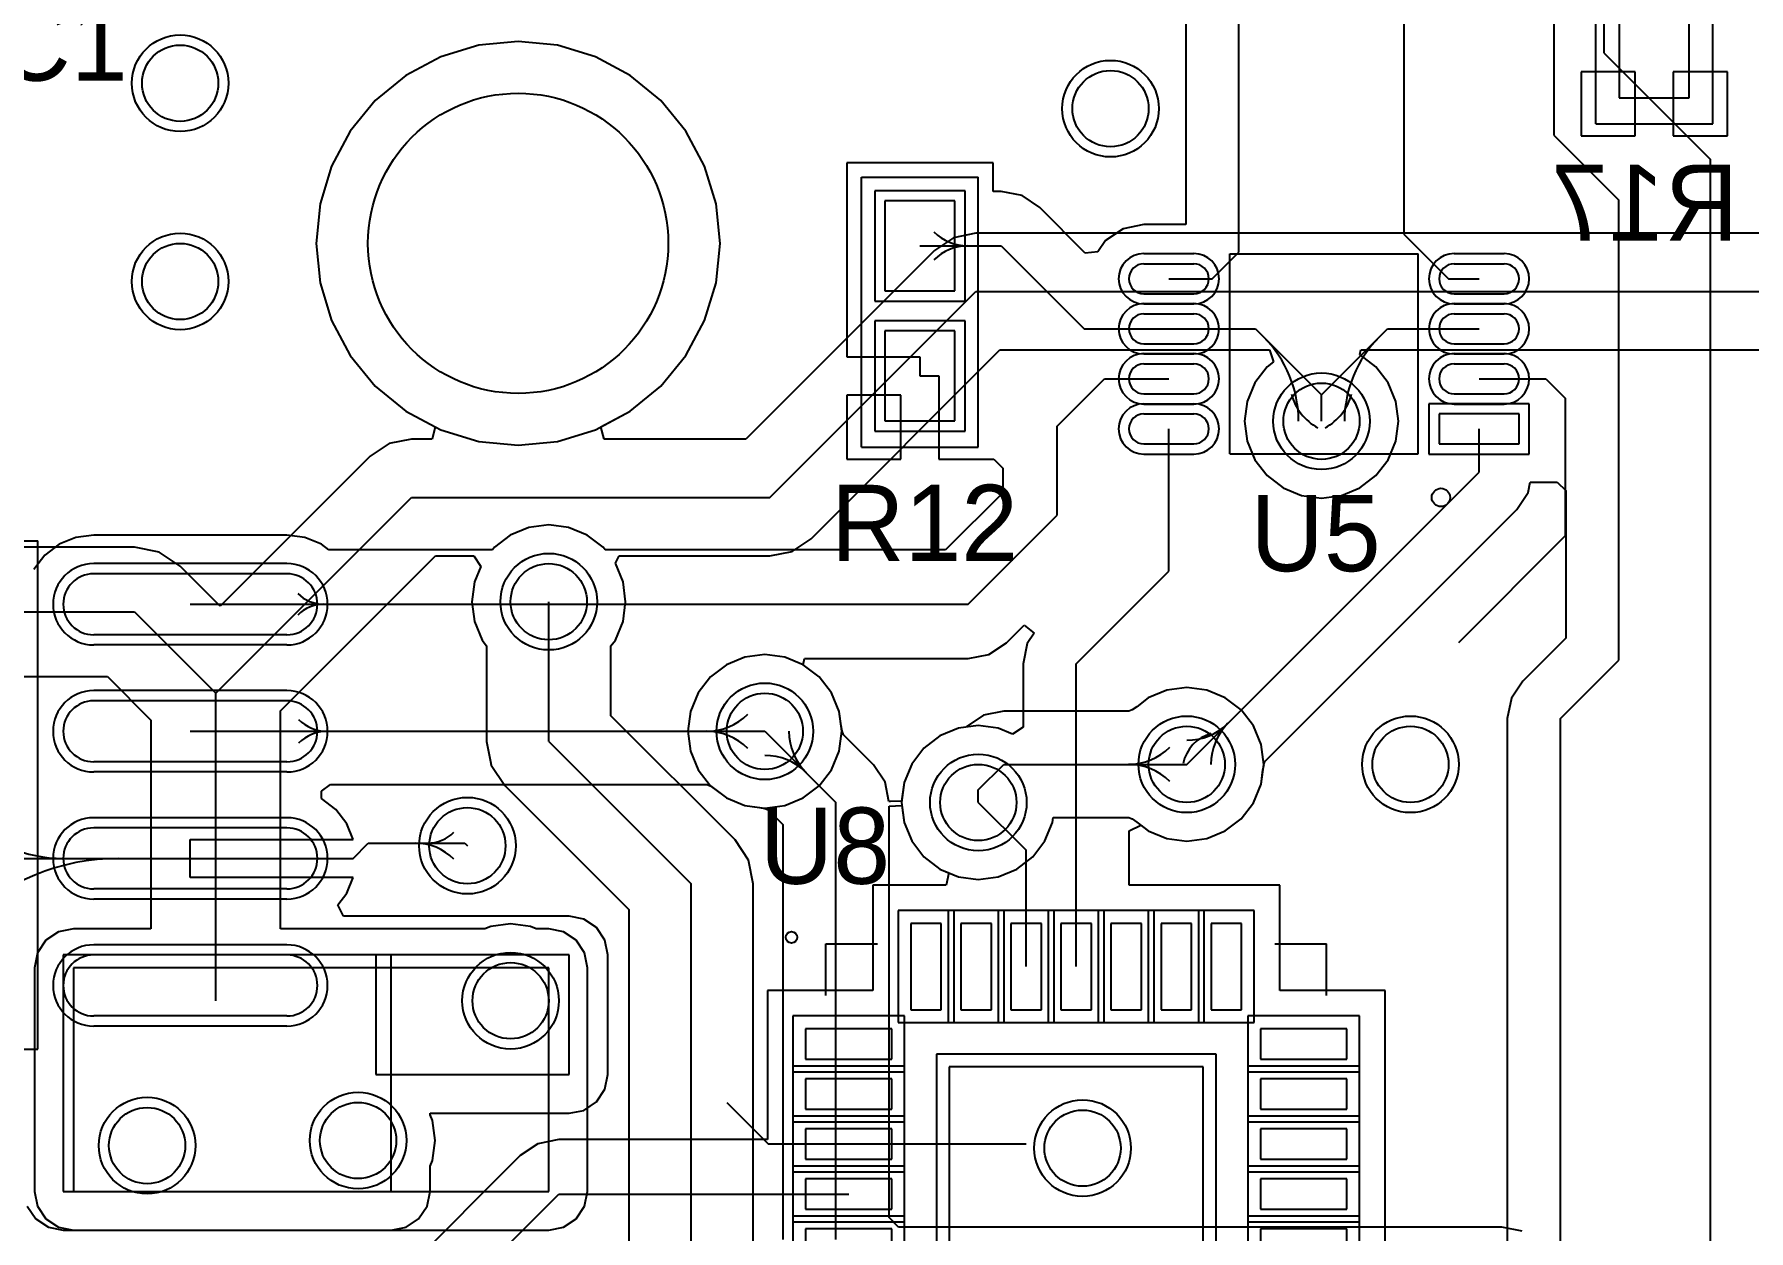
# Model space of a CAD drawing. Extents: x 99 to 149, y 18 to 126.
# Drawn here: x 107.84 to 124.97, y 77.77 to 89.73 of the extents above; entities that cross this region are included whole.
import ezdxf

# ---------------------------------------------------------------- set-up
doc = ezdxf.new("R2010")
doc.units = 0
doc.layers.get('0').update_dxf_attribs({"linetype": 'CONTINUOUS'})
for name, color, linetype in [('BOTTOMLAYER', 5, 'CONTINUOUS'), ('BOTTOMOVERLAY', 54, 'CONTINUOUS'), ('KEEPOUTLAYER', 6, 'CONTINUOUS'), ('TOPLAYER', 1, 'CONTINUOUS'), ('TOPOVERLAY', 2, 'CONTINUOUS'), ('TOPSOLDER', 216, 'CONTINUOUS')]:
    doc.layers.add(name, color=color, linetype=linetype)

# ---------------------------------------------------------------- blocks, each defined once
blk = doc.blocks.new('QFN_28_9')
at = {"layer": 'TOPLAYER'}
for p, q in [((0.9257, 1.2051), (0.6209, 1.2051)), ((0.6209, 1.2051), (0.6209, 0.3415)), ((0.9257, 0.3415), (0.9257, 1.2051)), ((1.425699, 1.2051), (1.120899, 1.2051)), ((1.120899, 1.2051), (1.120899, 0.3415)), ((1.425699, 0.3415), (1.425699, 1.2051)), ((1.925704, 1.2051), (1.620904, 1.2051)), ((1.620904, 1.2051), (1.620904, 0.3415)), ((1.925704, 0.3415), (1.925704, 1.2051)), ((2.425703, 1.2051), (2.120903, 1.2051)), ((2.120903, 1.2051), (2.120903, 0.3415)), ((2.425703, 0.3415), (2.425703, 1.2051)), ((2.925699, 1.205098), (2.620899, 1.205098)), ((2.620899, 1.205098), (2.620899, 0.341498)), ((2.925699, 0.341498), (2.925699, 1.205098)), ((3.425698, 1.205098), (3.120898, 1.205098)), ((3.120898, 1.205098), (3.120898, 0.341498)), ((3.425698, 0.341498), (3.425698, 1.205098)), ((3.925697, 1.205098), (3.620897, 1.205098)), ((3.620897, 1.205098), (3.620897, 0.341498)), ((3.925697, 0.341498), (3.925697, 1.205098)), ((0.6209, 0.3415), (0.9257, 0.3415)), ((1.120899, 0.3415), (1.425699, 0.3415)), ((1.620904, 0.3415), (1.925704, 0.3415)), ((2.120903, 0.3415), (2.425703, 0.3415)), ((2.620899, 0.341498), (2.925699, 0.341498)), ((3.120898, 0.341498), (3.425698, 0.341498)), ((3.620897, 0.341498), (3.925697, 0.341498)), ((0.4318, 0.1524), (-0.4318, 0.1524)), ((-0.4318, 0.1524), (-0.4318, -0.1524)), ((0.4318, -0.1524), (0.4318, 0.1524)), ((4.978403, 0.152397), (4.114803, 0.152397)), ((4.114803, 0.152397), (4.114803, -0.152403)), ((4.978403, -0.152403), (4.978403, 0.152397)), ((-0.4318, -0.1524), (0.4318, -0.1524)), ((4.114803, -0.152403), (4.978403, -0.152403)), ((3.543303, -0.230002), (1.003303, -0.230002)), ((1.003303, -0.230002), (1.003303, -2.770002)), ((3.543303, -2.770002), (3.543303, -0.230002)), ((0.4318, -0.347599), (-0.4318, -0.347599)), ((-0.4318, -0.347599), (-0.4318, -0.652399)), ((0.4318, -0.652399), (0.4318, -0.347599)), ((4.978403, -0.347602), (4.114803, -0.347602)), ((4.114803, -0.347602), (4.114803, -0.652402)), ((4.978403, -0.652402), (4.978403, -0.347602)), ((-0.4318, -0.652399), (0.4318, -0.652399)), ((4.114803, -0.652402), (4.978403, -0.652402)), ((0.4318, -0.847601), (-0.4318, -0.847601)), ((-0.4318, -0.847601), (-0.4318, -1.152401)), ((0.4318, -1.152401), (0.4318, -0.847601)), ((4.9784, -0.847601), (4.1148, -0.847601)), ((4.1148, -0.847601), (4.1148, -1.152401)), ((4.9784, -1.152401), (4.9784, -0.847601)), ((-0.4318, -1.152401), (0.4318, -1.152401)), ((4.1148, -1.152401), (4.9784, -1.152401)), ((0.4318, -1.347602), (-0.4318, -1.347602)), ((-0.4318, -1.347602), (-0.4318, -1.652402)), ((0.4318, -1.652402), (0.4318, -1.347602)), ((4.978403, -1.3476), (4.114803, -1.3476)), ((4.114803, -1.3476), (4.114803, -1.6524)), ((4.978403, -1.6524), (4.978403, -1.3476)), ((-0.4318, -1.652402), (0.4318, -1.652402)), ((4.114803, -1.6524), (4.978403, -1.6524)), ((0.4318, -1.847601), (-0.4318, -1.847601)), ((-0.4318, -1.847601), (-0.4318, -2.152401)), ((0.4318, -2.152401), (0.4318, -1.847601)), ((4.978403, -1.847599), (4.114803, -1.847599)), ((4.114803, -1.847599), (4.114803, -2.152399)), ((4.978403, -2.152399), (4.978403, -1.847599)), ((-0.4318, -2.152401), (0.4318, -2.152401)), ((4.114803, -2.152399), (4.978403, -2.152399)), ((0.4318, -2.3476), (-0.4318, -2.3476)), ((-0.4318, -2.3476), (-0.4318, -2.6524)), ((0.4318, -2.6524), (0.4318, -2.3476)), ((4.978403, -2.347598), (4.114803, -2.347598)), ((4.114803, -2.347598), (4.114803, -2.652398)), ((4.978403, -2.652398), (4.978403, -2.347598)), ((-0.4318, -2.6524), (0.4318, -2.6524)), ((4.114803, -2.652398), (4.978403, -2.652398)), ((0.4318, -2.847599), (-0.4318, -2.847599)), ((-0.4318, -2.847599), (-0.4318, -3.152399)), ((0.4318, -3.152399), (0.4318, -2.847599)), ((1.003303, -2.770002), (3.543303, -2.770002)), ((4.978403, -2.847599), (4.114803, -2.847599)), ((4.114803, -2.847599), (4.114803, -3.152399)), ((4.978403, -3.152399), (4.978403, -2.847599)), ((-0.4318, -3.152399), (0.4318, -3.152399)), ((4.114803, -3.152399), (4.978403, -3.152399)), ((0.9257, -3.3415), (0.6209, -3.3415)), ((0.6209, -3.3415), (0.6209, -4.2051)), ((0.9257, -4.2051), (0.9257, -3.3415)), ((1.425699, -3.3415), (1.120899, -3.3415)), ((1.120899, -3.3415), (1.120899, -4.2051)), ((1.425699, -4.2051), (1.425699, -3.3415)), ((1.925701, -3.3415), (1.620901, -3.3415)), ((1.620901, -3.3415), (1.620901, -4.2051)), ((1.925701, -4.2051), (1.925701, -3.3415)), ((2.4257, -3.3415), (2.1209, -3.3415)), ((2.1209, -3.3415), (2.1209, -4.2051)), ((2.4257, -4.2051), (2.4257, -3.3415)), ((2.925699, -3.3415), (2.620899, -3.3415)), ((2.620899, -3.3415), (2.620899, -4.2051)), ((2.925699, -4.2051), (2.925699, -3.3415)), ((3.425698, -3.3415), (3.120898, -3.3415)), ((3.120898, -3.3415), (3.120898, -4.2051)), ((3.425698, -4.2051), (3.425698, -3.3415)), ((3.925697, -3.3415), (3.620897, -3.3415)), ((3.620897, -3.3415), (3.620897, -4.2051)), ((3.925697, -4.2051), (3.925697, -3.3415)), ((0.6209, -4.2051), (0.9257, -4.2051)), ((1.120899, -4.2051), (1.425699, -4.2051)), ((1.620901, -4.2051), (1.925701, -4.2051)), ((2.1209, -4.2051), (2.4257, -4.2051)), ((2.620899, -4.2051), (2.925699, -4.2051)), ((3.120898, -4.2051), (3.425698, -4.2051)), ((3.620897, -4.2051), (3.925697, -4.2051))]:
    blk.add_line(p, q, dxfattribs=at)
at = {"layer": 'TOPOVERLAY'}
for p, q in [((-0.2286, 1.0019), (0.288158, 1.0019)), ((-0.2286, 0.48514), (-0.2286, 1.0019)), ((4.258434, 1.0019), (4.775203, 1.0019)), ((4.775197, 0.485137), (4.775203, 1.0019)), ((-0.2286, -4.0019), (-0.2286, -3.485139)), ((4.775197, -3.485142), (4.7752, -4.0019)), ((-0.2286, -4.0019), (0.28816, -4.0019)), ((4.25844, -4.0019), (4.7752, -4.0019))]:
    blk.add_line(p, q, dxfattribs=at)
blk.add_circle((-0.5715, 1.0654), 0.056797, dxfattribs=at)
at = {"layer": 'TOPSOLDER'}
for p, q in [((1.0527, 1.3321), (0.4939, 1.3321)), ((0.4939, 1.3321), (0.4939, 0.2145)), ((1.552699, 1.3321), (0.993899, 1.3321)), ((0.993899, 1.3321), (0.993899, 0.2145)), ((1.0527, 0.2145), (1.0527, 1.3321)), ((2.052704, 1.3321), (1.493904, 1.3321)), ((1.493904, 1.3321), (1.493904, 0.2145)), ((1.552699, 0.2145), (1.552699, 1.3321)), ((2.552703, 1.3321), (1.993903, 1.3321)), ((1.993903, 1.3321), (1.993903, 0.2145)), ((2.052704, 0.2145), (2.052704, 1.3321)), ((3.052699, 1.332098), (2.493899, 1.332098)), ((2.493899, 1.332098), (2.493899, 0.214498)), ((2.552703, 0.2145), (2.552703, 1.3321)), ((3.552698, 1.332098), (2.993898, 1.332098)), ((2.993898, 1.332098), (2.993898, 0.214498)), ((3.052699, 0.214498), (3.052699, 1.332098)), ((4.052697, 1.332098), (3.493897, 1.332098)), ((3.493897, 1.332098), (3.493897, 0.214498)), ((3.552698, 0.214498), (3.552698, 1.332098)), ((4.052697, 0.214498), (4.052697, 1.332098)), ((0.5588, 0.2794), (-0.5588, 0.2794)), ((-0.5588, 0.2794), (-0.5588, -0.2794)), ((0.4939, 0.2145), (1.0527, 0.2145)), ((0.5588, -0.2794), (0.5588, 0.2794)), ((0.993899, 0.2145), (1.552699, 0.2145)), ((1.493904, 0.2145), (2.052704, 0.2145)), ((1.993903, 0.2145), (2.552703, 0.2145)), ((2.493899, 0.214498), (3.052699, 0.214498)), ((2.993898, 0.214498), (3.552698, 0.214498)), ((3.493897, 0.214498), (4.052697, 0.214498)), ((5.105403, 0.279397), (3.987803, 0.279397)), ((3.987803, 0.279397), (3.987803, -0.279403)), ((5.105403, -0.279403), (5.105403, 0.279397)), ((3.670303, -0.103002), (0.876303, -0.103002)), ((0.876303, -0.103002), (0.876303, -2.897002)), ((3.670303, -2.897002), (3.670303, -0.103002)), ((0.5588, -0.220599), (-0.5588, -0.220599)), ((-0.5588, -0.220599), (-0.5588, -0.779399)), ((-0.5588, -0.2794), (0.5588, -0.2794)), ((0.5588, -0.779399), (0.5588, -0.220599)), ((5.105403, -0.220602), (3.987803, -0.220602)), ((3.987803, -0.220602), (3.987803, -0.779402)), ((3.987803, -0.279403), (5.105403, -0.279403)), ((5.105403, -0.779402), (5.105403, -0.220602)), ((0.5588, -0.720601), (-0.5588, -0.720601)), ((-0.5588, -0.720601), (-0.5588, -1.279401)), ((-0.5588, -0.779399), (0.5588, -0.779399)), ((0.5588, -1.279401), (0.5588, -0.720601)), ((5.1054, -0.720601), (3.9878, -0.720601)), ((3.9878, -0.720601), (3.9878, -1.279401)), ((3.987803, -0.779402), (5.105403, -0.779402)), ((5.1054, -1.279401), (5.1054, -0.720601)), ((0.5588, -1.220602), (-0.5588, -1.220602)), ((-0.5588, -1.220602), (-0.5588, -1.779402)), ((-0.5588, -1.279401), (0.5588, -1.279401)), ((0.5588, -1.779402), (0.5588, -1.220602)), ((3.9878, -1.279401), (5.1054, -1.279401)), ((5.105403, -1.2206), (3.987803, -1.2206)), ((3.987803, -1.2206), (3.987803, -1.7794)), ((5.105403, -1.7794), (5.105403, -1.2206)), ((0.5588, -1.720601), (-0.5588, -1.720601)), ((-0.5588, -1.720601), (-0.5588, -2.279401)), ((-0.5588, -1.779402), (0.5588, -1.779402)), ((0.5588, -2.279401), (0.5588, -1.720601)), ((5.105403, -1.720599), (3.987803, -1.720599)), ((3.987803, -1.720599), (3.987803, -2.279399)), ((3.987803, -1.7794), (5.105403, -1.7794)), ((5.105403, -2.279399), (5.105403, -1.720599)), ((0.5588, -2.2206), (-0.5588, -2.2206)), ((-0.5588, -2.2206), (-0.5588, -2.7794)), ((0.5588, -2.7794), (0.5588, -2.2206)), ((5.105403, -2.220598), (3.987803, -2.220598)), ((3.987803, -2.220598), (3.987803, -2.779398)), ((5.105403, -2.779398), (5.105403, -2.220598)), ((-0.5588, -2.279401), (0.5588, -2.279401)), ((3.987803, -2.279399), (5.105403, -2.279399)), ((0.5588, -2.720599), (-0.5588, -2.720599)), ((-0.5588, -2.720599), (-0.5588, -3.279399)), ((0.5588, -3.279399), (0.5588, -2.720599)), ((5.105403, -2.720599), (3.987803, -2.720599)), ((3.987803, -2.720599), (3.987803, -3.279399)), ((5.105403, -3.279399), (5.105403, -2.720599)), ((-0.5588, -2.7794), (0.5588, -2.7794)), ((0.876303, -2.897002), (3.670303, -2.897002)), ((3.987803, -2.779398), (5.105403, -2.779398)), ((1.0527, -3.2145), (0.4939, -3.2145)), ((0.4939, -3.2145), (0.4939, -4.3321)), ((1.552699, -3.2145), (0.993899, -3.2145)), ((0.993899, -3.2145), (0.993899, -4.3321)), ((1.0527, -4.3321), (1.0527, -3.2145)), ((2.052701, -3.2145), (1.493901, -3.2145)), ((1.493901, -3.2145), (1.493901, -4.3321)), ((1.552699, -4.3321), (1.552699, -3.2145)), ((2.5527, -3.2145), (1.9939, -3.2145)), ((1.9939, -3.2145), (1.9939, -4.3321)), ((2.052701, -4.3321), (2.052701, -3.2145)), ((3.052699, -3.2145), (2.493899, -3.2145)), ((2.493899, -3.2145), (2.493899, -4.3321)), ((2.5527, -4.3321), (2.5527, -3.2145)), ((3.552698, -3.2145), (2.993898, -3.2145)), ((2.993898, -3.2145), (2.993898, -4.3321)), ((3.052699, -4.3321), (3.052699, -3.2145)), ((4.052697, -3.2145), (3.493897, -3.2145)), ((3.493897, -3.2145), (3.493897, -4.3321)), ((3.552698, -4.3321), (3.552698, -3.2145)), ((4.052697, -4.3321), (4.052697, -3.2145)), ((-0.5588, -3.279399), (0.5588, -3.279399)), ((3.987803, -3.279399), (5.105403, -3.279399)), ((0.4939, -4.3321), (1.0527, -4.3321)), ((0.993899, -4.3321), (1.552699, -4.3321)), ((1.493901, -4.3321), (2.052701, -4.3321)), ((1.9939, -4.3321), (2.5527, -4.3321)), ((2.493899, -4.3321), (3.052699, -4.3321)), ((2.993898, -4.3321), (3.552698, -4.3321)), ((3.493897, -4.3321), (4.052697, -4.3321))]:
    blk.add_line(p, q, dxfattribs=at)
blk = doc.blocks.new('SO_8_1_10')
at = {"layer": 'TOPLAYER'}
for p, q in [((-1.8288, 2.209803), (-3.7592, 2.209803)), ((3.7592, 2.209803), (1.8288, 2.209803)), ((-1.000001, 1.749999), (-1.000001, -1.749999)), ((1.000001, 1.749999), (-1.000001, 1.749999)), ((1.000001, -1.749999), (1.000001, 1.749999)), ((-1.8288, 1.600203), (-3.7592, 1.600203)), ((3.7592, 1.600203), (1.8288, 1.600203)), ((-1.8288, 0.9398), (-3.7592, 0.9398)), ((3.7592, 0.9398), (1.8288, 0.9398)), ((-1.8288, 0.3302), (-3.7592, 0.3302)), ((3.7592, 0.3302), (1.8288, 0.3302)), ((-1.8288, -0.3302), (-3.7592, -0.3302)), ((3.7592, -0.3302), (1.8288, -0.3302)), ((-1.8288, -0.9398), (-3.7592, -0.9398)), ((3.7592, -0.9398), (1.8288, -0.9398)), ((-1.8288, -1.6002), (-3.7592, -1.6002)), ((3.7592, -1.6002), (1.8288, -1.6002)), ((-1.000001, -1.749999), (1.000001, -1.749999)), ((-1.8288, -2.2098), (-3.7592, -2.2098)), ((3.7592, -2.2098), (1.8288, -2.2098))]:
    blk.add_line(p, q, dxfattribs=at)
for centre, start, end in [((-3.7592, 1.905003), -270, -450), ((-1.8288, 1.905003), -450, -270), ((1.8288, 1.905003), -270, -450), ((3.7592, 1.905003), -450, -270), ((-3.7592, 0.635), -270, -450), ((-1.8288, 0.635), -450, -270), ((1.8288, 0.635), -270, -450), ((3.7592, 0.635), -450, -270), ((-3.7592, -0.635), -270, -450), ((-1.8288, -0.635), -450, -270), ((1.8288, -0.635), -270, -450), ((3.7592, -0.635), -450, -270), ((-3.7592, -1.905), -270, -450), ((-1.8288, -1.905), -450, -270), ((1.8288, -1.905), -270, -450), ((3.7592, -1.905), -450, -270)]:
    blk.add_arc(centre, 0.3048, start, end, dxfattribs=at)
at = {"layer": 'TOPOVERLAY'}
for p, q in [((-1.27, 2.54), (-0.635, 2.54)), ((-1.27, -2.539997), (-1.27, 2.54)), ((0.635, 2.54), (1.27, 2.54)), ((1.27, -2.539997), (1.27, 2.54)), ((-1.27, -2.539997), (1.27, -2.539997))]:
    blk.add_line(p, q, dxfattribs=at)
blk.add_arc((0, 2.54), 0.635, -180, 0, dxfattribs=at)
at = {"layer": 'TOPSOLDER'}
for p, q in [((-1.8288, 2.311403), (-3.7592, 2.311403)), ((3.7592, 2.311403), (1.8288, 2.311403)), ((-1.101601, 1.851599), (-1.101601, -1.851599)), ((1.101601, 1.851599), (-1.101601, 1.851599)), ((1.101601, -1.851599), (1.101601, 1.851599)), ((-1.8288, 1.498603), (-3.7592, 1.498603)), ((3.7592, 1.498603), (1.8288, 1.498603)), ((-1.8288, 1.0414), (-3.7592, 1.0414)), ((3.7592, 1.0414), (1.8288, 1.0414)), ((-1.8288, 0.2286), (-3.7592, 0.2286)), ((3.7592, 0.2286), (1.8288, 0.2286)), ((-1.8288, -0.2286), (-3.7592, -0.2286)), ((3.7592, -0.2286), (1.8288, -0.2286)), ((-1.8288, -1.0414), (-3.7592, -1.0414)), ((3.7592, -1.0414), (1.8288, -1.0414)), ((-1.8288, -1.4986), (-3.7592, -1.4986)), ((3.7592, -1.4986), (1.8288, -1.4986)), ((-1.101601, -1.851599), (1.101601, -1.851599)), ((-1.8288, -2.3114), (-3.7592, -2.3114)), ((3.7592, -2.3114), (1.8288, -2.3114))]:
    blk.add_line(p, q, dxfattribs=at)
for centre, start, end in [((-3.7592, 1.905003), -270, -450), ((-1.8288, 1.905003), -450, -270), ((1.8288, 1.905003), -270, -450), ((3.7592, 1.905003), -450, -270), ((-3.7592, 0.635), -270, -450), ((-1.8288, 0.635), -450, -270), ((1.8288, 0.635), -270, -450), ((3.7592, 0.635), -450, -270), ((-3.7592, -0.635), -270, -450), ((-1.8288, -0.635), -450, -270), ((1.8288, -0.635), -270, -450), ((3.7592, -0.635), -450, -270), ((-3.7592, -1.905), -270, -450), ((-1.8288, -1.905), -450, -270), ((1.8288, -1.905), -270, -450), ((3.7592, -1.905), -450, -270)]:
    blk.add_arc(centre, 0.4064, start, end, dxfattribs=at)
blk = doc.blocks.new('R0402_B_46')
at = {"layer": 'BOTTOMLAYER'}
for p, q in [((-0.850001, 0.349999), (-1.749999, 0.349999)), ((-1.749999, 0.349999), (-1.749999, -0.349999)), ((-0.850001, -0.349999), (-0.850001, 0.349999)), ((0.449999, 0.349999), (-0.449999, 0.349999)), ((-0.449999, 0.349999), (-0.449999, -0.349999)), ((0.449999, -0.349999), (0.449999, 0.349999)), ((-1.749999, -0.349999), (-0.850001, -0.349999)), ((-0.449999, -0.349999), (0.449999, -0.349999))]:
    blk.add_line(p, q, dxfattribs=at)
at = {"layer": 'BOTTOMOVERLAY'}
for p, q in [((-2.011197, 0.5842), (-1.9812, 0.5842)), ((-2.011197, 0.5842), (-2.011197, -0.5842)), ((-1.9812, 0.5842), (0.6858, 0.5842)), ((0.6858, 0.5842), (0.6858, -0.5842)), ((-2.011197, -0.5842), (0.6812, -0.5842)), ((0.6812, -0.5842), (0.6858, -0.5842))]:
    blk.add_line(p, q, dxfattribs=at)
blk = doc.blocks.new('R0402_55')
at = {"layer": 'TOPLAYER'}
for p, q in [((-0.850001, 0.349999), (-1.749999, 0.349999)), ((-1.749999, 0.349999), (-1.749999, -0.349999)), ((-0.850001, -0.349999), (-0.850001, 0.349999)), ((0.449999, 0.349999), (-0.449999, 0.349999)), ((-0.449999, 0.349999), (-0.449999, -0.349999)), ((0.449999, -0.349999), (0.449999, 0.349999)), ((-1.749999, -0.349999), (-0.850001, -0.349999)), ((-0.449999, -0.349999), (0.449999, -0.349999))]:
    blk.add_line(p, q, dxfattribs=at)
at = {"layer": 'TOPOVERLAY'}
for p, q in [((-2.011197, 0.5842), (-2.011197, -0.5842)), ((-2.011197, 0.5842), (0.6812, 0.5842)), ((0.6812, 0.5842), (0.6858, 0.5842)), ((0.6858, 0.5842), (0.6858, -0.5842)), ((-2.011197, -0.5842), (-1.9812, -0.5842)), ((-1.9812, -0.5842), (0.6858, -0.5842))]:
    blk.add_line(p, q, dxfattribs=at)
at = {"layer": 'TOPSOLDER'}
for p, q in [((-0.748401, 0.451599), (-1.851599, 0.451599)), ((-1.851599, 0.451599), (-1.851599, -0.451599)), ((-0.748401, -0.451599), (-0.748401, 0.451599)), ((0.551599, 0.451599), (-0.551599, 0.451599)), ((-0.551599, 0.451599), (-0.551599, -0.451599)), ((0.551599, -0.451599), (0.551599, 0.451599)), ((-1.851599, -0.451599), (-0.748401, -0.451599)), ((-0.551599, -0.451599), (0.551599, -0.451599))]:
    blk.add_line(p, q, dxfattribs=at)
blk = doc.blocks.new('R_PDSO_G8_57')
at = {"layer": 'TOPLAYER'}
for p, q in [((-0.399999, 0.15), (-0.399999, -0.15)), ((0.399999, 0.15), (-0.399999, 0.15)), ((0.399999, -0.15), (0.399999, 0.15)), ((3.349998, 0.15), (2.849999, 0.15)), ((-0.399999, -0.15), (0.399999, -0.15)), ((3.349998, -0.15), (2.849999, -0.15)), ((0.249999, -0.349999), (-0.249999, -0.349999)), ((3.349998, -0.349999), (2.849999, -0.349999)), ((0.249999, -0.649999), (-0.249999, -0.649999)), ((3.349998, -0.649999), (2.849999, -0.649999)), ((0.249999, -0.849998), (-0.249999, -0.849998)), ((3.349998, -0.849998), (2.849999, -0.849998)), ((0.249999, -1.149998), (-0.249999, -1.149998)), ((3.349998, -1.149998), (2.849999, -1.149998)), ((0.249999, -1.349997), (-0.249999, -1.349997)), ((3.349998, -1.349997), (2.849999, -1.349997)), ((0.249999, -1.649997), (-0.249999, -1.649997)), ((3.349998, -1.649997), (2.849999, -1.649997))]:
    blk.add_line(p, q, dxfattribs=at)
for centre, start, end in [((2.849999, 0), 90, -90), ((3.349998, 0), -90, 90), ((-0.249999, -0.499999), 90, -90), ((0.249999, -0.499999), -90, 90), ((2.849999, -0.499999), 90, -90), ((3.349998, -0.499999), -90, 90), ((-0.249999, -0.999998), 90, -90), ((0.249999, -0.999998), -90, 90), ((2.849999, -0.999998), 90, -90), ((3.349998, -0.999998), -90, 90), ((-0.249999, -1.499997), 90, -90), ((0.249999, -1.499997), -90, 90), ((2.849999, -1.499997), 90, -90), ((3.349998, -1.499997), -90, 90)]:
    blk.add_arc(centre, 0.15, start, end, dxfattribs=at)
at = {"layer": 'TOPOVERLAY'}
for p, q in [((2.489203, 0.249999), (0.609603, 0.249999)), ((0.609603, 0.249999), (0.609603, -1.749996)), ((2.489203, 0.249999), (2.489203, -1.749996)), ((2.489203, -1.749996), (0.609603, -1.749996))]:
    blk.add_line(p, q, dxfattribs=at)
blk.add_circle((0.381, 0.6858), 0.091582, dxfattribs=at)
at = {"layer": 'TOPSOLDER'}
for p, q in [((-0.501599, 0.2516), (-0.501599, -0.2516)), ((0.501599, 0.2516), (-0.501599, 0.2516)), ((0.501599, -0.2516), (0.501599, 0.2516)), ((3.349998, 0.2516), (2.849999, 0.2516)), ((-0.501599, -0.2516), (0.501599, -0.2516)), ((0.249999, -0.248399), (-0.249999, -0.248399)), ((3.349998, -0.248399), (2.849999, -0.248399)), ((3.349998, -0.2516), (2.849999, -0.2516)), ((0.249999, -0.748398), (-0.249999, -0.748398)), ((0.249999, -0.751599), (-0.249999, -0.751599)), ((3.349998, -0.748398), (2.849999, -0.748398)), ((3.349998, -0.751599), (2.849999, -0.751599)), ((0.249999, -1.248397), (-0.249999, -1.248397)), ((0.249999, -1.251598), (-0.249999, -1.251598)), ((3.349998, -1.248397), (2.849999, -1.248397)), ((3.349998, -1.251598), (2.849999, -1.251598)), ((0.249999, -1.751597), (-0.249999, -1.751597)), ((3.349998, -1.751597), (2.849999, -1.751597))]:
    blk.add_line(p, q, dxfattribs=at)
for centre, start, end in [((2.849999, 0), 90, -90), ((3.349998, 0), -90, 90), ((-0.249999, -0.499999), 90, -90), ((0.249999, -0.499999), -90, 90), ((2.849999, -0.499999), 90, -90), ((3.349998, -0.499999), -90, 90), ((-0.249999, -0.999998), 90, -90), ((0.249999, -0.999998), -90, 90), ((2.849999, -0.999998), 90, -90), ((3.349998, -0.999998), -90, 90), ((-0.249999, -1.499997), 90, -90), ((0.249999, -1.499997), -90, 90), ((2.849999, -1.499997), 90, -90), ((3.349998, -1.499997), -90, 90)]:
    blk.add_arc(centre, 0.2516, start, end, dxfattribs=at)

msp = doc.modelspace()

# ---------------------------------------------------------------- linework, layer by layer
at = {"layer": 'BOTTOMLAYER'}
for p, q in [((112.279364, 89.616945), (111.900853, 89.502127)), ((112.673, 89.655716), (112.279364, 89.616945)), ((113.066637, 89.616945), (112.673, 89.655716)), ((113.445148, 89.502127), (113.066637, 89.616945)), ((111.900853, 89.502127), (111.552017, 89.315671)), ((113.793984, 89.315671), (113.445148, 89.502127)), ((111.552017, 89.315671), (111.24626, 89.064742)), ((114.099741, 89.064742), (113.793984, 89.315671)), ((123.834893, 89.352712), (123.294394, 89.352712)), ((123.294394, 89.352712), (123.294394, 88.712213)), ((123.834893, 88.712213), (123.834893, 89.352712)), ((124.756393, 89.352712), (124.215893, 89.352712)), ((124.215893, 89.352712), (124.215893, 88.712213)), ((124.756393, 88.712213), (124.756393, 89.352712)), ((111.24626, 89.064742), (110.99533, 88.758984)), ((114.35067, 88.758984), (114.099741, 89.064742)), ((110.99533, 88.758984), (110.808874, 88.410148)), ((114.537127, 88.410148), (114.35067, 88.758984)), ((123.294394, 88.712213), (123.834893, 88.712213)), ((124.215893, 88.712213), (124.756393, 88.712213)), ((110.808874, 88.410148), (110.694056, 88.031637)), ((114.651945, 88.031637), (114.537127, 88.410148)), ((110.694056, 88.031637), (110.655285, 87.638001)), ((114.690715, 87.638001), (114.651945, 88.031637)), ((117.2464, 87.738097), (117.023411, 87.693741)), ((143.377293, 87.738097), (117.2464, 87.738097)), ((110.655285, 87.638001), (110.694056, 87.244364)), ((114.651945, 87.244364), (114.690715, 87.638001)), ((116.834371, 87.56743), (114.947639, 85.680697)), ((117.023411, 87.693741), (116.834371, 87.56743)), ((110.694056, 87.244364), (110.808874, 86.865854)), ((114.537127, 86.865854), (114.651945, 87.244364)), ((115.189, 85.098001), (117.2464, 87.155401)), ((117.2464, 87.155401), (143.8702, 87.155401)), ((110.808874, 86.865854), (110.99533, 86.517018)), ((114.35067, 86.517018), (114.537127, 86.865854)), ((110.99533, 86.517018), (111.24626, 86.21126)), ((114.099741, 86.21126), (114.35067, 86.517018)), ((115.601029, 84.685972), (117.487761, 86.572705)), ((117.487761, 86.572705), (120.180339, 86.572705)), ((120.180339, 86.572705), (120.221162, 86.452443)), ((121.085089, 86.525608), (121.094457, 86.572705)), ((121.244266, 86.403467), (121.085089, 86.525608)), ((121.094457, 86.572705), (143.377293, 86.572705)), ((120.157334, 86.403467), (120.035193, 86.244288)), ((120.221162, 86.452443), (120.157334, 86.403467)), ((121.366407, 86.244288), (121.244266, 86.403467)), ((111.24626, 86.21126), (111.552017, 85.960331)), ((113.793984, 85.960331), (114.099741, 86.21126)), ((120.035193, 86.244288), (119.958411, 86.058924)), ((121.443189, 86.058924), (121.366407, 86.244288)), ((119.958411, 86.058924), (119.932224, 85.860001)), ((121.469376, 85.860001), (121.443189, 86.058924)), ((111.552017, 85.960331), (111.844694, 85.803892)), ((113.501307, 85.803892), (113.793984, 85.960331)), ((119.932224, 85.860001), (119.958411, 85.661078)), ((121.443189, 85.661078), (121.469376, 85.860001)), ((111.6076, 85.680697), (111.384611, 85.636341)), ((111.813835, 85.680697), (111.6076, 85.680697)), ((111.844694, 85.803892), (111.813835, 85.680697)), ((113.532166, 85.680697), (113.501307, 85.803892)), ((114.947639, 85.680697), (113.532166, 85.680697)), ((119.958411, 85.661078), (120.035193, 85.475714)), ((121.366407, 85.475714), (121.443189, 85.661078)), ((111.195571, 85.51003), (109.697581, 84.012039)), ((111.384611, 85.636341), (111.195571, 85.51003)), ((120.035193, 85.475714), (120.157334, 85.316535)), ((120.157334, 85.316535), (120.316513, 85.194394)), ((121.085087, 85.194394), (121.244266, 85.316535)), ((121.244266, 85.316535), (121.366407, 85.475714)), ((120.316513, 85.194394), (120.501877, 85.117612)), ((120.899723, 85.117612), (121.085087, 85.194394)), ((109.6518, 83.142201), (111.6076, 85.098001)), ((111.6076, 85.098001), (115.189, 85.098001)), ((120.501877, 85.117612), (120.7008, 85.091425)), ((120.7008, 85.091425), (120.899723, 85.117612)), ((115.411989, 84.559661), (115.601029, 84.685972)), ((115.601029, 84.685972), (115.601031, 84.68597)), ((115.601031, 84.68597), (115.601029, 84.685972)), ((108.839, 84.602442), (104.687578, 84.602442)), ((109.086764, 84.553158), (108.839, 84.602442)), ((109.29681, 84.412811), (109.086764, 84.553158)), ((110.299241, 82.965585), (111.848961, 84.515305)), ((111.848961, 84.515305), (112.230118, 84.515305)), ((112.230118, 84.515305), (112.300677, 84.409707)), ((113.644807, 84.440885), (113.681507, 84.515305)), ((113.681507, 84.515305), (115.189, 84.515305)), ((115.189, 84.515305), (115.411989, 84.559661)), ((109.697581, 84.012039), (109.29681, 84.412811)), ((112.300677, 84.409707), (112.236811, 84.255524)), ((113.721589, 84.255524), (113.644807, 84.440885)), ((112.236811, 84.255524), (112.210624, 84.056601)), ((113.747776, 84.056601), (113.721589, 84.255524)), ((104.4194, 83.955001), (108.839, 83.955001)), ((108.839, 83.955001), (109.6518, 83.142201)), ((112.210624, 84.056601), (112.236811, 83.857678)), ((112.9792, 82.659601), (112.9792, 84.056601)), ((113.721589, 83.857678), (113.747776, 84.056601)), ((112.236811, 83.857678), (112.313593, 83.672314)), ((113.644807, 83.672314), (113.721589, 83.857678)), ((112.313593, 83.672314), (112.357657, 83.614887)), ((112.357657, 83.614887), (112.357657, 82.659601)), ((113.600743, 83.614887), (113.644807, 83.672314)), ((113.600743, 82.91705), (113.600743, 83.614887)), ((114.939277, 83.50359), (114.753913, 83.426808)), ((115.1382, 83.529777), (114.939277, 83.50359)), ((115.337123, 83.50359), (115.1382, 83.529777)), ((115.522487, 83.426808), (115.337123, 83.50359)), ((104.4194, 83.30756), (108.570822, 83.30756)), ((108.570822, 83.30756), (109.004359, 82.874023)), ((114.594734, 83.304667), (114.472593, 83.145488)), ((114.753913, 83.426808), (114.594734, 83.304667)), ((115.681666, 83.304667), (115.522487, 83.426808)), ((115.803807, 83.145488), (115.681666, 83.304667)), ((109.6518, 80.068801), (109.6518, 83.142201)), ((114.472593, 83.145488), (114.395811, 82.960124)), ((115.880589, 82.960124), (115.803807, 83.145488)), ((118.970313, 83.096608), (118.854258, 83.007556)), ((119.155677, 83.17339), (118.970313, 83.096608)), ((119.3546, 83.199577), (119.155677, 83.17339)), ((119.553523, 83.17339), (119.3546, 83.199577)), ((119.738887, 83.096608), (119.553523, 83.17339)), ((119.898066, 82.974467), (119.738887, 83.096608)), ((110.299241, 80.787466), (110.299241, 82.965585)), ((114.841099, 81.676697), (113.600743, 82.91705)), ((114.395811, 82.960124), (114.369624, 82.761201)), ((115.899682, 82.81509), (115.880589, 82.960124)), ((117.322633, 82.92149), (117.150396, 82.806405)), ((117.5258, 82.961902), (117.322633, 82.92149)), ((118.775792, 82.961902), (117.5258, 82.961902)), ((118.808233, 82.975338), (118.775792, 82.961902)), ((118.808571, 82.977032), (118.808233, 82.975338)), ((118.854258, 83.007556), (118.808571, 82.97703)), ((118.808571, 82.97703), (118.808571, 82.977032)), ((120.020207, 82.815288), (119.898066, 82.974467)), ((109.004359, 82.874023), (109.004359, 80.787466)), ((114.369624, 82.761201), (114.395811, 82.562278)), ((115.1382, 82.761201), (115.8494, 82.050001)), ((115.910401, 82.761204), (115.899682, 82.81509)), ((115.910406, 82.761204), (115.910401, 82.761204)), ((115.925534, 82.724683), (115.910406, 82.761204)), ((117.072877, 82.79239), (116.887513, 82.715608)), ((117.146009, 82.802016), (117.072877, 82.79239)), ((117.150391, 82.806398), (117.146009, 82.802016)), ((117.150396, 82.806405), (117.150391, 82.806398)), ((120.096989, 82.629924), (120.020207, 82.815288)), ((112.357657, 82.659601), (112.397121, 82.461209)), ((112.9792, 82.659601), (114.4016, 81.237201)), ((115.925531, 82.724676), (115.925529, 82.724681)), ((115.925529, 82.724681), (115.925531, 82.724681)), ((115.925531, 82.724681), (115.925534, 82.724683)), ((115.925531, 82.724681), (115.925531, 82.724681)), ((116.224797, 82.42541), (115.925531, 82.724676)), ((116.728334, 82.593467), (116.606193, 82.434288)), ((116.887513, 82.715608), (116.728334, 82.593467)), ((120.123176, 82.431001), (120.096989, 82.629924)), ((112.397121, 82.461209), (112.404969, 82.421745)), ((112.404969, 82.421745), (112.539704, 82.220105)), ((114.395811, 82.562278), (114.472593, 82.376914)), ((116.224804, 82.425405), (116.224797, 82.42541)), ((116.339889, 82.253168), (116.224804, 82.425405)), ((116.606193, 82.434288), (116.529411, 82.248924)), ((117.2718, 82.177001), (117.5258, 82.431001)), ((117.5258, 82.431001), (119.3546, 82.431001)), ((120.096989, 82.232078), (120.123176, 82.431001)), ((114.472593, 82.376914), (114.594734, 82.217735)), ((116.378218, 82.060481), (116.339889, 82.253168)), ((116.529411, 82.248924), (116.505152, 82.064642)), ((120.020207, 82.046714), (120.096989, 82.232078)), ((112.539704, 82.220105), (113.780057, 80.979749)), ((114.594734, 82.217735), (114.753913, 82.095594)), ((114.753913, 82.095594), (114.939277, 82.018812)), ((116.393262, 82.060974), (116.378218, 82.060481)), ((116.505152, 82.064642), (116.393262, 82.060974)), ((117.2718, 82.050001), (117.2718, 82.177001)), ((114.939277, 82.018812), (115.084311, 81.999719)), ((115.084311, 81.999719), (115.1382, 81.989)), ((115.1382, 81.988998), (115.139633, 81.989955)), ((115.1382, 81.989), (115.1382, 81.988998)), ((115.139633, 81.989955), (115.172073, 81.976519)), ((115.172073, 81.976519), (115.174718, 81.973875)), ((115.174718, 81.973875), (115.174718, 81.973875)), ((115.174718, 81.973875), (115.174718, 81.973875)), ((115.174718, 81.973875), (115.174718, 81.973867)), ((115.174718, 81.973867), (115.174725, 81.973867)), ((115.174725, 81.973867), (115.174725, 81.973867)), ((115.174725, 81.973867), (115.318499, 81.830095)), ((115.8494, 77.681201), (115.8494, 82.050001)), ((116.380301, 82.012793), (116.507024, 82.021098)), ((116.380301, 77.901109), (116.380301, 82.012793)), ((116.507024, 82.021098), (116.507029, 82.021096)), ((116.507029, 82.021096), (116.507029, 82.021096)), ((116.507029, 82.021096), (116.529411, 81.851078)), ((118.014189, 81.851078), (118.020643, 81.9001)), ((118.020643, 81.9001), (118.775792, 81.9001)), ((118.775792, 81.9001), (118.808233, 81.886664)), ((118.808233, 81.886664), (118.808571, 81.88497)), ((119.738887, 81.765394), (119.898066, 81.887535)), ((119.898066, 81.887535), (120.020207, 82.046714)), ((115.318499, 81.830095), (115.318499, 77.681214)), ((116.529411, 81.851078), (116.606193, 81.665714)), ((117.937407, 81.665714), (118.014189, 81.851078)), ((118.808571, 81.88497), (118.808571, 81.884972)), ((118.808571, 81.884972), (118.854258, 81.854446)), ((118.854258, 81.854446), (118.970313, 81.765394)), ((118.970313, 81.765394), (119.155677, 81.688612)), ((119.553523, 81.688612), (119.738887, 81.765394)), ((114.97583, 81.475054), (114.841099, 81.676697)), ((116.606193, 81.665714), (116.728334, 81.506535)), ((117.815266, 81.506535), (117.937407, 81.665714)), ((119.155677, 81.688612), (119.3546, 81.662425)), ((119.3546, 81.662425), (119.553523, 81.688612)), ((115.023143, 81.237201), (114.97583, 81.475054)), ((116.728334, 81.506535), (116.887513, 81.384394)), ((116.887513, 81.384394), (117.072877, 81.307612)), ((117.470723, 81.307612), (117.656087, 81.384394)), ((117.656087, 81.384394), (117.815266, 81.506535)), ((114.4016, 76.462001), (114.4016, 81.237201)), ((115.023143, 76.71945), (115.023143, 81.237201)), ((117.072877, 81.307612), (117.2718, 81.281425)), ((117.2718, 81.281425), (117.470723, 81.307612)), ((113.780057, 80.979749), (113.780057, 76.462001)), ((108.080741, 80.757895), (107.954714, 80.673687)), ((108.2294, 80.787466), (108.080741, 80.757895)), ((109.004359, 80.787466), (108.2294, 80.787466)), ((112.342005, 80.787466), (110.299241, 80.787466)), ((112.399277, 80.81119), (112.342005, 80.787466)), ((112.5982, 80.837377), (112.399277, 80.81119)), ((112.797123, 80.81119), (112.5982, 80.837377)), ((112.854395, 80.787466), (112.797123, 80.81119)), ((112.9792, 80.787466), (112.854395, 80.787466)), ((113.127859, 80.757895), (112.9792, 80.787466)), ((113.253886, 80.673687), (113.127859, 80.757895)), ((107.870506, 80.54766), (107.840935, 80.399001)), ((107.954714, 80.673687), (107.870506, 80.54766)), ((113.338094, 80.54766), (113.253886, 80.673687)), ((113.367665, 80.399001), (113.338094, 80.54766)), ((107.840935, 80.399001), (107.840935, 78.163801)), ((108.2294, 80.399001), (108.2294, 78.163801)), ((112.9792, 80.399001), (108.2294, 80.399001)), ((112.9792, 78.163801), (112.9792, 80.399001)), ((113.367665, 78.163801), (113.367665, 80.399001)), ((107.840935, 78.163801), (107.870506, 78.015142)), ((108.2294, 78.163801), (112.9792, 78.163801)), ((113.338094, 78.015142), (113.367665, 78.163801)), ((107.870506, 78.015142), (107.954714, 77.889115)), ((113.253886, 77.889115), (113.338094, 78.015142)), ((107.954714, 77.889115), (108.080741, 77.804907)), ((108.080741, 77.804907), (108.2294, 77.775336)), ((108.2294, 77.775336), (112.9792, 77.775336)), ((112.9792, 77.775336), (113.127859, 77.804907)), ((113.127859, 77.804907), (113.253886, 77.889115)), ((116.475708, 77.805702), (116.380301, 77.901109)), ((122.504187, 77.805702), (116.475708, 77.805702)), ((122.5042, 77.805704), (122.504187, 77.805702)), ((122.707367, 77.76529), (122.5042, 77.805704))]:
    msp.add_line(p, q, dxfattribs=at)
for centre in [(109.2962, 89.238201), (118.5926, 88.984201), (109.2962, 87.257001), (120.7008, 85.860001), (112.9792, 84.056601), (115.1382, 82.761201), (119.3546, 82.431001), (121.5898, 82.431001), (117.2718, 82.050001), (112.1664, 81.618201), (112.5982, 80.068801), (108.966, 78.621001), (111.0742, 78.671801), (118.3132, 78.595601)]:
    msp.add_circle(centre, 0.381, dxfattribs=at)
for centre, start, end in [((115.962049, 82.761201), 180, 225), ((115.962049, 82.761201), 180, 225), ((118.772051, 83.01355), 270, 315), ((118.772051, 83.01355), 270, 315), ((115.1382, 81.937352), 45, 90), ((115.1382, 81.937352), 45, 90), ((118.772051, 81.848452), 45, 90), ((118.772051, 81.848452), 45, 90)]:
    msp.add_arc(centre, 0.582549, start, end, dxfattribs=at)
at = {"layer": 'KEEPOUTLAYER'}
msp.add_circle((112.673, 87.638001), 1.5, dxfattribs=at)
at = {"layer": 'TOPLAYER'}
for p, q in [((119.875399, 87.5492), (119.875399, 92.493211)), ((119.344498, 91.962211), (119.344498, 87.825202)), ((121.525398, 87.727803), (121.525398, 90.843212)), ((123.025395, 88.717006), (123.025395, 90.843212)), ((123.525394, 89.537807), (123.525394, 90.843212)), ((112.279364, 89.616945), (111.900853, 89.502127)), ((112.673, 89.655716), (112.279364, 89.616945)), ((113.066637, 89.616945), (112.673, 89.655716)), ((113.445148, 89.502127), (113.066637, 89.616945)), ((111.900853, 89.502127), (111.552017, 89.315671)), ((113.793984, 89.315671), (113.445148, 89.502127)), ((123.525394, 89.537807), (124.587, 88.476201)), ((111.552017, 89.315671), (111.24626, 89.064742)), ((114.099741, 89.064742), (113.793984, 89.315671)), ((111.24626, 89.064742), (110.99533, 88.758984)), ((114.35067, 88.758984), (114.099741, 89.064742)), ((110.99533, 88.758984), (110.808874, 88.410148)), ((114.537127, 88.410148), (114.35067, 88.758984)), ((123.025395, 88.717006), (123.6726, 88.069801)), ((110.808874, 88.410148), (110.694056, 88.031637)), ((114.651945, 88.031637), (114.537127, 88.410148)), ((117.418599, 88.4436), (115.956601, 88.4436)), ((115.956601, 88.4436), (115.956601, 86.781602)), ((117.418599, 88.156451), (117.418599, 88.4436)), ((124.587, 72.144204), (124.587, 88.476201)), ((117.5004, 88.156451), (117.418599, 88.156451)), ((117.708523, 88.115054), (117.5004, 88.156451)), ((117.884959, 87.99716), (117.708523, 88.115054)), ((123.6726, 83.472401), (123.6726, 88.069801)), ((110.694056, 88.031637), (110.655285, 87.638001)), ((114.690715, 87.638001), (114.651945, 88.031637)), ((118.340904, 87.541217), (117.884959, 87.99716)), ((118.718416, 87.78399), (118.54277, 87.666629)), ((118.925602, 87.825202), (118.718416, 87.78399)), ((119.344498, 87.825202), (118.925602, 87.825202)), ((121.525398, 87.727803), (121.969403, 87.283798)), ((110.655285, 87.638001), (110.694056, 87.244364)), ((114.651945, 87.244364), (114.690715, 87.638001)), ((116.6876, 87.612601), (117.5004, 87.612601)), ((117.5004, 87.612601), (118.329202, 86.783799)), ((118.467292, 87.553665), (118.340904, 87.541217)), ((118.54277, 87.666629), (118.467292, 87.553665)), ((119.609997, 87.283798), (119.875399, 87.5492)), ((110.694056, 87.244364), (110.808874, 86.865854)), ((114.537127, 86.865854), (114.651945, 87.244364)), ((119.175601, 87.283798), (119.609997, 87.283798)), ((121.969403, 87.283798), (122.2756, 87.283798)), ((110.808874, 86.865854), (110.99533, 86.517018)), ((114.35067, 86.517018), (114.537127, 86.865854)), ((115.956601, 86.781602), (115.956601, 86.503101)), ((118.329202, 86.783799), (119.175601, 86.783799)), ((119.175601, 86.783799), (120.0404, 86.783799)), ((120.0404, 86.783799), (120.7008, 86.123399)), ((120.7008, 86.123399), (121.3612, 86.783799)), ((121.3612, 86.783799), (122.2756, 86.783799)), ((110.99533, 86.517018), (111.24626, 86.21126)), ((114.099741, 86.21126), (114.35067, 86.517018)), ((115.956601, 86.503101), (116.687854, 86.503101)), ((116.687854, 86.503101), (116.687854, 86.312855)), ((111.24626, 86.21126), (111.552017, 85.960331)), ((113.793984, 85.960331), (114.099741, 86.21126)), ((116.687854, 86.312855), (116.8781, 86.312855)), ((116.8781, 86.312855), (116.8781, 85.481602)), ((118.0592, 85.812031), (118.530969, 86.2838)), ((118.530969, 86.2838), (119.175601, 86.2838)), ((122.2756, 86.2838), (122.944001, 86.2838)), ((122.944001, 86.2838), (123.1392, 86.088601)), ((116.4971, 86.122101), (115.956601, 86.122101)), ((115.956601, 86.122101), (115.956601, 85.481602)), ((116.4971, 85.481602), (116.4971, 86.122101)), ((120.7008, 85.860001), (120.7008, 86.123399)), ((123.1392, 84.717001), (123.1392, 86.088601)), ((111.552017, 85.960331), (111.900853, 85.773875)), ((113.445148, 85.773875), (113.793984, 85.960331)), ((111.900853, 85.773875), (112.279364, 85.659057)), ((112.279364, 85.659057), (112.673, 85.620286)), ((112.673, 85.620286), (113.066637, 85.659057)), ((113.066637, 85.659057), (113.445148, 85.773875)), ((118.0592, 84.920201), (118.0592, 85.812031)), ((119.175601, 84.360202), (119.175601, 85.783801)), ((122.2756, 85.352001), (122.2756, 85.783801)), ((115.956601, 85.481602), (116.4971, 85.481602)), ((116.8781, 85.481602), (117.418597, 85.481602)), ((117.418597, 85.481602), (117.418597, 85.481599)), ((117.418597, 85.481599), (117.425546, 85.481599)), ((117.425546, 85.481599), (117.51535, 85.391795)), ((117.51535, 85.391795), (117.51535, 85.145471)), ((119.3546, 82.431001), (122.2756, 85.352001)), ((117.51535, 85.145471), (116.944935, 84.575053)), ((122.651004, 84.976597), (122.766089, 85.148834)), ((122.766089, 85.148834), (122.78677, 85.252801)), ((122.78677, 85.252801), (123.056597, 85.252801)), ((123.056597, 85.252801), (123.056594, 85.252801)), ((123.056594, 85.252801), (123.141699, 85.167696)), ((123.056597, 85.252801), (123.056597, 85.252801)), ((123.141699, 85.167696), (123.141699, 83.692309)), ((120.141929, 82.467521), (122.650997, 84.976592)), ((122.650997, 84.976592), (122.651004, 84.976597)), ((112.780277, 84.79899), (112.594913, 84.722208)), ((112.9792, 84.825177), (112.780277, 84.79899)), ((113.178123, 84.79899), (112.9792, 84.825177)), ((113.363487, 84.722208), (113.178123, 84.79899)), ((117.170203, 84.031204), (118.0592, 84.920201)), ((108.086741, 84.63025), (107.943482, 84.520321)), ((108.253571, 84.699353), (108.086741, 84.63025)), ((108.4326, 84.722922), (108.253571, 84.699353)), ((110.363, 84.722922), (108.4326, 84.722922)), ((110.542029, 84.699353), (110.363, 84.722922)), ((110.708859, 84.63025), (110.542029, 84.699353)), ((110.780792, 84.575053), (110.708859, 84.63025)), ((112.594913, 84.722208), (112.435734, 84.600067)), ((113.522666, 84.600067), (113.363487, 84.722208)), ((122.0724, 83.650201), (123.1392, 84.717001)), ((107.943482, 84.520321), (107.833554, 84.377063)), ((112.416539, 84.575053), (110.780792, 84.575053)), ((112.435734, 84.600067), (112.416539, 84.575053)), ((113.541861, 84.575053), (113.522666, 84.600067)), ((116.944935, 84.575053), (113.541861, 84.575053)), ((118.249703, 83.434304), (119.175601, 84.360202)), ((109.3978, 84.031204), (117.170203, 84.031204)), ((117.554761, 83.646645), (117.731289, 83.82317)), ((117.731289, 83.82317), (117.82946, 83.742604)), ((117.378325, 83.528751), (117.554761, 83.646645)), ((117.554761, 83.646645), (117.554764, 83.646642)), ((117.554764, 83.646642), (117.554761, 83.646645)), ((117.759213, 83.637471), (117.718799, 83.434304)), ((117.82946, 83.742604), (117.759213, 83.637471)), ((123.141699, 83.692309), (122.712996, 83.263605)), ((115.522489, 83.426808), (115.534531, 83.487354)), ((115.534531, 83.487354), (117.170203, 83.487354)), ((117.170203, 83.487354), (117.378325, 83.528751)), ((117.718799, 83.434304), (117.718802, 83.434291)), ((117.718802, 83.434291), (117.718802, 82.803929)), ((118.249703, 80.410301), (118.249703, 83.434304)), ((123.0884, 82.888201), (123.6726, 83.472401)), ((115.681666, 83.304667), (115.522489, 83.426808)), ((115.803807, 83.145488), (115.681666, 83.304667)), ((122.712996, 83.263605), (122.597911, 83.091368)), ((115.880589, 82.960124), (115.803807, 83.145488)), ((122.597911, 83.091368), (122.557497, 82.888201)), ((115.906776, 82.761201), (115.880589, 82.960124)), ((109.3978, 82.761201), (115.1382, 82.761201)), ((115.880589, 82.562278), (115.906776, 82.761201)), ((117.072877, 82.79239), (116.887513, 82.715608)), ((117.2718, 82.818577), (117.072877, 82.79239)), ((117.470723, 82.79239), (117.2718, 82.818577)), ((117.613204, 82.73337), (117.470723, 82.79239)), ((117.718802, 82.803929), (117.613204, 82.73337)), ((122.557497, 82.888201), (122.557499, 82.888188)), ((122.557499, 82.888188), (122.557499, 70.408107)), ((123.0884, 70.188201), (123.0884, 82.888201)), ((116.728334, 82.593467), (116.606193, 82.434288)), ((116.887513, 82.715608), (116.728334, 82.593467)), ((115.803807, 82.376914), (115.880589, 82.562278)), ((116.606193, 82.434288), (116.529411, 82.248924)), ((120.116082, 82.377112), (120.126801, 82.431001)), ((120.125846, 82.432434), (120.13928, 82.464872)), ((120.126803, 82.431001), (120.125846, 82.432434)), ((120.126801, 82.431001), (120.126803, 82.431001)), ((120.13928, 82.464872), (120.141926, 82.467519)), ((120.141926, 82.467519), (120.141931, 82.467521)), ((120.141931, 82.467521), (120.141929, 82.467521)), ((110.708862, 82.162155), (110.797665, 82.2303)), ((110.797665, 82.2303), (114.559392, 82.2303)), ((114.559392, 82.2303), (114.591833, 82.216864)), ((115.681666, 82.217735), (115.803807, 82.376914)), ((116.529411, 82.248924), (116.503224, 82.050001)), ((120.020207, 82.046714), (120.096989, 82.232078)), ((120.096989, 82.232078), (120.116082, 82.377112)), ((110.708862, 82.090247), (110.708862, 82.162155)), ((110.852118, 81.980319), (110.708862, 82.090247)), ((114.591833, 82.216864), (114.592171, 82.21517)), ((114.592171, 82.21517), (114.592171, 82.215172)), ((114.592171, 82.215172), (114.637858, 82.184646)), ((114.637858, 82.184646), (114.753913, 82.095594)), ((114.753913, 82.095594), (114.939277, 82.018812)), ((115.337123, 82.018812), (115.522487, 82.095594)), ((115.522487, 82.095594), (115.681666, 82.217735)), ((110.962046, 81.83706), (110.852118, 81.980319)), ((114.939277, 82.018812), (115.1382, 81.992625)), ((115.1382, 81.992625), (115.337123, 82.018812)), ((116.503224, 82.050001), (116.529411, 81.851078)), ((117.2718, 82.050001), (117.749704, 81.572097)), ((119.738887, 81.765394), (119.898066, 81.887535)), ((119.898066, 81.887535), (120.020207, 82.046714)), ((111.026397, 81.681701), (110.962046, 81.83706)), ((116.529411, 81.851078), (116.606193, 81.665714)), ((118.780603, 81.76739), (118.894507, 81.823563)), ((118.780603, 81.223101), (118.780603, 81.76739)), ((118.894507, 81.823563), (118.970313, 81.765394)), ((118.970313, 81.765394), (119.155677, 81.688612)), ((119.553523, 81.688612), (119.738887, 81.765394)), ((109.397546, 81.300701), (109.397546, 81.681701)), ((109.397546, 81.681701), (111.026397, 81.681701)), ((111.0234, 81.491201), (111.1758, 81.643601)), ((111.1758, 81.643601), (112.141, 81.643601)), ((112.141, 81.643601), (112.1664, 81.618201)), ((116.606193, 81.665714), (116.728334, 81.506535)), ((117.749704, 80.410301), (117.749704, 81.572097)), ((119.155677, 81.688612), (119.3546, 81.662425)), ((119.3546, 81.662425), (119.553523, 81.688612)), ((107.2388, 81.491201), (109.3978, 81.491201)), ((109.3978, 81.491201), (111.0234, 81.491201)), ((116.728334, 81.506535), (116.887513, 81.384394)), ((116.887513, 81.384394), (116.976192, 81.347661)), ((111.026397, 81.300701), (109.397546, 81.300701)), ((110.962046, 81.145342), (111.026397, 81.300701)), ((116.951415, 81.223101), (116.2163, 81.223101)), ((116.2163, 81.223101), (116.2163, 80.170401)), ((116.976192, 81.347661), (116.951415, 81.223101)), ((118.783103, 81.223101), (118.780603, 81.223101)), ((118.783103, 81.223099), (118.783103, 81.223101)), ((120.283097, 81.223099), (118.783103, 81.223099)), ((120.283097, 80.170398), (120.283097, 81.223099)), ((110.872288, 81.02837), (110.962046, 81.145342)), ((110.92846, 80.914466), (110.872288, 81.02837)), ((113.1824, 80.914466), (110.92846, 80.914466)), ((113.331059, 80.884895), (113.1824, 80.914466)), ((113.457086, 80.800687), (113.331059, 80.884895)), ((113.541294, 80.67466), (113.457086, 80.800687)), ((108.1278, 80.526001), (108.1278, 78.163801)), ((111.4044, 80.526001), (108.1278, 80.526001)), ((111.252, 80.526001), (111.252, 79.332201)), ((113.1824, 80.526001), (111.252, 80.526001)), ((111.4044, 78.163801), (111.4044, 80.526001)), ((113.1824, 79.332201), (113.1824, 80.526001)), ((113.570865, 80.526001), (113.541294, 80.67466)), ((113.570865, 79.332201), (113.570865, 80.526001)), ((116.2163, 80.170401), (115.1636, 80.170401)), ((115.1636, 80.170401), (115.1636, 79.103601)), ((121.335803, 80.170398), (120.283097, 80.170398)), ((121.335803, 79.103598), (121.335803, 80.170398)), ((111.252, 79.332201), (113.1824, 79.332201)), ((113.541294, 79.183542), (113.570865, 79.332201)), ((113.457086, 79.057515), (113.541294, 79.183542)), ((113.331059, 78.973307), (113.457086, 79.057515)), ((114.7572, 79.052801), (115.173001, 78.637)), ((115.1636, 79.103601), (115.1636, 78.680848)), ((121.335803, 78.603599), (121.335803, 79.103598)), ((111.792865, 78.927996), (111.792865, 78.943736)), ((111.792865, 78.943736), (113.1824, 78.943736)), ((111.816589, 78.870724), (111.792865, 78.927996)), ((111.842776, 78.671801), (111.816589, 78.870724)), ((113.1824, 78.943736), (113.331059, 78.973307)), ((111.816589, 78.472878), (111.842776, 78.671801)), ((112.871275, 78.639452), (112.694837, 78.521557)), ((113.079398, 78.680848), (112.871275, 78.639452)), ((115.1636, 78.680848), (113.079398, 78.680848)), ((115.173001, 78.637), (115.9764, 78.637)), ((115.9764, 78.637), (117.749701, 78.637)), ((112.694837, 78.521557), (108.486842, 74.31356)), ((111.792865, 78.415606), (111.816589, 78.472878)), ((121.335803, 78.170402), (121.335803, 78.603599)), ((111.792865, 78.163801), (111.792865, 78.415606)), ((108.1278, 78.163801), (111.4044, 78.163801)), ((108.8714, 73.929001), (113.079398, 78.136999)), ((111.763294, 78.015142), (111.792865, 78.163801)), ((113.079398, 78.136999), (115.9764, 78.136999)), ((121.335803, 77.103602), (121.335803, 78.170402)), ((107.768906, 78.015142), (107.853114, 77.889115)), ((111.679086, 77.889115), (111.763294, 78.015142)), ((107.853114, 77.889115), (107.979141, 77.804907)), ((107.979141, 77.804907), (108.1278, 77.775336)), ((108.1278, 77.775336), (111.4044, 77.775336)), ((111.4044, 77.775336), (111.553059, 77.804907)), ((111.553059, 77.804907), (111.679086, 77.889115))]:
    msp.add_line(p, q, dxfattribs=at)
for centre in [(109.2962, 89.238201), (118.5926, 88.984201), (109.2962, 87.257001), (120.7008, 85.860001), (112.9792, 84.056601), (115.1382, 82.761201), (119.3546, 82.431001), (121.5898, 82.431001), (117.2718, 82.050001), (112.1664, 81.618201), (112.5982, 80.068801), (108.966, 78.621001), (111.0742, 78.671801), (118.3132, 78.595601)]:
    msp.add_circle(centre, 0.381, dxfattribs=at)
for centre, radius, start, end in [((117.164648, 88.089649), 0.477048, 225, 270), ((117.164648, 88.089649), 0.477048, 225, 270), ((117.164648, 87.135553), 0.477048, 90, 135), ((117.164648, 87.135553), 0.477048, 90, 135), ((119.284412, 85.860001), 1.187788, 0, 45), ((119.284412, 85.860001), 1.187788, 0, 45), ((122.117188, 85.860001), 1.187788, 135, 180), ((122.117188, 85.860001), 1.187788, 135, 180), ((120.928895, 86.273041), 0.548035, 195.000044, 241.091044), ((120.472705, 86.273041), 0.548035, 298.908956, 344.999956), ((110.730927, 84.39913), 0.367927, 225, 270), ((110.730927, 84.39913), 0.367927, 225, 270), ((110.730927, 83.663277), 0.367927, 90, 135), ((110.730927, 83.663277), 0.367927, 90, 135), ((114.555651, 83.34375), 0.582549, 270, 315), ((114.555651, 83.34375), 0.582549, 270, 315), ((110.761587, 83.159788), 0.398587, 225, 270), ((110.761587, 83.159788), 0.398587, 225, 270), ((110.761587, 82.362614), 0.398587, 90, 135), ((110.761587, 82.362614), 0.398587, 90, 135), ((114.555651, 82.178652), 0.582549, 45, 90), ((114.555651, 82.178652), 0.582549, 45, 90), ((119.3546, 83.25485), 0.582549, 270, 315), ((119.3546, 83.25485), 0.582549, 270, 315), ((120.178449, 82.431001), 0.582549, 135, 180), ((120.178449, 82.431001), 0.582549, 135, 180), ((119.700225, 82.360224), 0.390898, 104.999966, 168.426966), ((108.127173, 82.899575), 1.408374, 225, 270), ((111.767813, 82.016788), 0.373187, 270, 315), ((111.767813, 82.016788), 0.373187, 270, 315), ((111.645172, 81.096973), 0.546628, 45, 90), ((111.645172, 81.096973), 0.546628, 45, 90), ((108.682434, 79.297568), 2.193633, 90, 135)]:
    msp.add_arc(centre, radius, start, end, dxfattribs=at)
at = {"layer": 'TOPSOLDER'}
for centre in [(109.2962, 89.238201), (118.5926, 88.984201), (109.2962, 87.257001), (120.7008, 85.860001), (112.9792, 84.056601), (115.1382, 82.761201), (119.3546, 82.431001), (121.5898, 82.431001), (117.2718, 82.050001), (112.1664, 81.618201), (112.5982, 80.068801), (111.0742, 78.671801), (108.966, 78.621001), (118.3132, 78.595601)]:
    msp.add_circle(centre, 0.4826, dxfattribs=at)

# ---------------------------------------------------------------- block references
for name, p, rotation in [('R0402_B_46', (124.025393, 90.843212), 90), ('R0402_55', (116.6876, 87.612601), 90), ('R_PDSO_G8_57', (122.2756, 85.783801), 180), ('SO_8_1_10', (106.6038, 82.126201), 360), ('QFN_28_9', (115.9764, 79.637001), 360)]:
    msp.add_blockref(name, p, dxfattribs=dict(rotation=rotation))

# ---------------------------------------------------------------- texts
at = {"layer": 'BOTTOMOVERLAY', "text_generation_flag": 2}
msp.add_text('R17', height=0.762, rotation=360, dxfattribs=at).set_placement((124.8664, 87.663401))
at = {"layer": 'TOPOVERLAY'}
for s, p in [('C1', (107.4674, 89.263601)), ('R12', (115.7986, 84.463001)), ('U5', (119.9896, 84.361401)), ('U8', (115.0874, 81.237201))]:
    msp.add_text(s, height=0.762, rotation=360, dxfattribs=at).set_placement(p)

doc.saveas('drawing.dxf')
